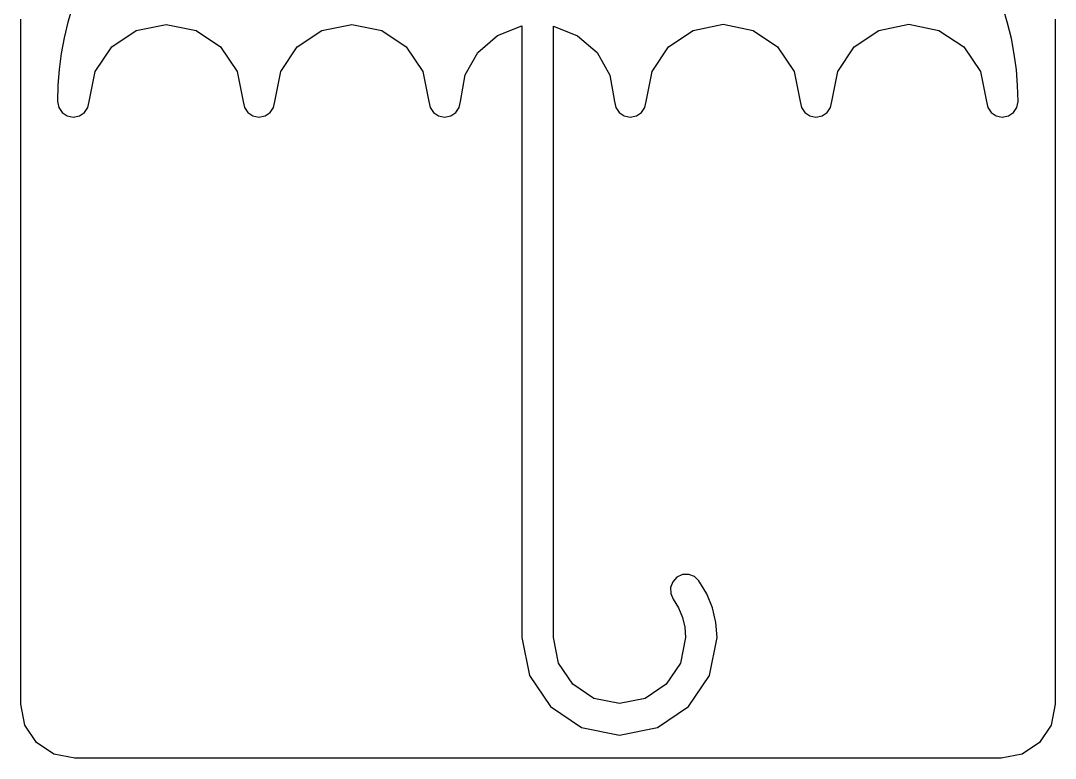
# Model space of a CAD drawing. Extents: x 0.1 to 42, y 0.1 to 59.9.
# Drawn here: x 0.1 to 41.96, y 0.11 to 29.94 of the extents above; entities that cross this region are included whole.
import ezdxf

# ---------------------------------------------------------------- set-up
doc = ezdxf.new("R2010")
doc.units = 0
doc.layers.add('base', color=7, linetype='CONTINUOUS')
doc.layers.add('guardachuva', color=7, linetype='CONTINUOUS')

msp = doc.modelspace()

# ---------------------------------------------------------------- linework, layer by layer
at = {"layer": 'base', "color": 7}
for p, q in [((0.103394, 16.147725), (0.103394, 30.001743)), ((41.957105, 30.001743), (41.957105, 16.147725)), ((0.103394, 2.29371), (0.103394, 16.147725)), ((41.957105, 16.147725), (41.957105, 2.29371)), ((0.274769, 1.440662), (0.103394, 2.29371)), ((41.957105, 2.29371), (41.785729, 1.440662)), ((0.742684, 0.745523), (0.274769, 1.440662)), ((41.785729, 1.440662), (41.317815, 0.745523)), ((1.437823, 0.27761), (0.742684, 0.745523)), ((41.317815, 0.745523), (40.622677, 0.27761)), ((2.29087, 0.106234), (1.437823, 0.27761)), ((11.66056, 0.106234), (2.29087, 0.106234)), ((21.03025, 0.106234), (11.66056, 0.106234)), ((30.399939, 0.106234), (21.03025, 0.106234)), ((39.769629, 0.106234), (30.399939, 0.106234)), ((40.622677, 0.27761), (39.769629, 0.106234))]:
    msp.add_line(p, q, dxfattribs=at)
at = {"layer": 'guardachuva', "color": 7}
for p, q in [((2.197715, 30.491528), (2.013846, 29.870727)), ((40.02747, 29.836823), (39.842629, 30.452762)), ((2.013846, 29.870727), (1.862909, 29.242921)), ((4.774763, 29.543518), (5.986456, 29.78886)), ((5.986456, 29.78886), (7.198542, 29.543518)), ((12.285164, 29.543518), (13.497153, 29.78886)), ((13.497153, 29.78886), (14.709261, 29.543524)), ((19.390667, 29.335625), (20.37691, 29.724564)), ((20.37691, 29.724564), (20.37691, 23.541027)), ((21.654131, 23.537451), (21.654131, 29.719797)), ((21.654131, 29.719797), (22.63453, 29.32831)), ((27.306344, 29.544348), (28.518332, 29.789695)), ((28.518332, 29.789695), (29.730242, 29.54432)), ((34.816589, 29.544348), (36.028198, 29.789695)), ((36.028198, 29.789695), (37.251284, 29.54432)), ((40.179227, 29.214566), (40.02747, 29.836823)), ((3.784058, 28.874886), (4.774763, 29.543518)), ((7.198542, 29.543518), (8.189503, 28.874886)), ((11.294417, 28.874886), (12.285164, 29.543518)), ((14.709261, 29.543524), (15.70007, 28.874937)), ((18.602526, 28.652232), (19.390667, 29.335625)), ((22.63453, 29.32831), (23.417703, 28.6456)), ((26.315597, 28.875693), (27.306344, 29.544348)), ((29.730242, 29.54432), (30.721223, 28.875617)), ((33.825877, 28.875693), (34.816589, 29.544348)), ((37.251284, 29.54432), (38.251285, 28.875617)), ((1.862909, 29.242921), (1.745136, 28.608635)), ((40.297664, 28.586511), (40.179227, 29.214566)), ((1.745136, 28.608635), (1.660758, 27.968391)), ((3.115471, 27.884057), (3.784058, 28.874886)), ((8.189503, 28.874886), (8.858229, 27.884057)), ((10.625905, 27.884057), (11.294417, 28.874886)), ((15.70007, 28.874937), (16.368604, 27.884232)), ((18.080075, 27.742004), (18.602526, 28.652232)), ((23.417703, 28.6456), (23.936702, 27.738227)), ((25.647085, 27.884805), (26.315597, 28.875693)), ((30.721223, 28.875617), (31.390048, 27.884718)), ((33.157241, 27.884805), (33.825877, 28.875693)), ((38.251285, 28.875617), (38.926135, 27.884718)), ((40.382556, 27.953174), (40.297664, 28.586511)), ((1.660758, 27.968391), (1.610009, 27.322715)), ((2.870136, 26.672125), (3.115471, 27.884057)), ((8.858229, 27.884057), (9.103607, 26.672125)), ((10.380624, 26.672125), (10.625905, 27.884057)), ((16.368604, 27.884232), (16.613888, 26.672539)), ((17.890906, 26.672539), (18.080075, 27.742004)), ((23.936702, 27.738227), (24.12458, 26.672751)), ((25.401805, 26.672751), (25.647085, 27.884805)), ((31.390048, 27.884718), (31.635482, 26.672751)), ((32.911877, 26.672751), (33.157241, 27.884805)), ((38.926135, 27.884718), (39.173762, 26.672751)), ((40.433678, 27.315083), (40.382556, 27.953174)), ((1.610009, 27.322715), (1.593118, 26.672125)), ((40.450781, 26.672751), (40.433678, 27.315083)), ((1.593118, 26.672125), (1.643194, 26.423656)), ((1.643194, 26.423656), (1.779838, 26.220803)), ((2.683104, 26.220803), (2.819962, 26.423656)), ((2.819962, 26.423656), (2.870136, 26.672125)), ((9.103607, 26.672125), (9.15369, 26.423656)), ((9.15369, 26.423656), (9.290379, 26.220803)), ((10.193489, 26.220803), (10.330399, 26.423656)), ((10.330399, 26.423656), (10.380624, 26.672125)), ((16.613888, 26.672539), (16.664032, 26.423828)), ((16.664032, 26.423828), (16.800841, 26.220854)), ((17.70403, 26.220854), (17.840771, 26.423828)), ((17.840771, 26.423828), (17.890906, 26.672539)), ((24.12458, 26.672751), (24.174727, 26.424043)), ((24.174727, 26.424043), (24.311559, 26.221066)), ((25.214539, 26.221066), (25.351524, 26.424043)), ((25.351524, 26.424043), (25.401805, 26.672751)), ((31.635482, 26.672751), (31.685526, 26.424043)), ((31.685526, 26.424043), (31.822099, 26.221066)), ((32.724818, 26.221066), (32.861678, 26.424043)), ((32.861678, 26.424043), (32.911877, 26.672751)), ((39.173762, 26.672751), (39.223876, 26.424043)), ((39.223876, 26.424043), (39.360613, 26.221066)), ((40.26349, 26.221066), (40.400497, 26.424043)), ((40.400497, 26.424043), (40.450781, 26.672751)), ((1.779838, 26.220803), (1.982671, 26.084061)), ((1.982671, 26.084061), (2.231316, 26.033927)), ((2.231316, 26.033927), (2.480057, 26.084061)), ((2.480057, 26.084061), (2.683104, 26.220803)), ((9.290379, 26.220803), (9.493335, 26.084061)), ((9.493335, 26.084061), (9.742219, 26.033927)), ((9.742219, 26.033927), (9.990546, 26.084061)), ((9.990546, 26.084061), (10.193489, 26.220803)), ((16.800841, 26.220854), (17.003879, 26.084069)), ((17.003879, 26.084069), (17.252708, 26.033927)), ((17.252708, 26.033927), (17.501178, 26.084069)), ((17.501178, 26.084069), (17.70403, 26.220854)), ((24.311559, 26.221066), (24.514658, 26.084281)), ((24.514658, 26.084281), (24.763607, 26.034139)), ((24.763607, 26.034139), (25.011639, 26.084281)), ((25.011639, 26.084281), (25.214539, 26.221066)), ((31.822099, 26.221066), (32.024859, 26.084281)), ((32.024859, 26.084281), (32.273471, 26.034139)), ((32.273471, 26.034139), (32.521886, 26.084281)), ((32.521886, 26.084281), (32.724818, 26.221066)), ((39.360613, 26.221066), (39.563579, 26.084281)), ((39.563579, 26.084281), (39.812374, 26.034139)), ((39.812374, 26.034139), (40.060527, 26.084281)), ((40.060527, 26.084281), (40.26349, 26.221066)), ((20.37691, 23.541027), (20.37691, 17.357487)), ((21.654131, 17.355108), (21.654131, 23.537451)), ((20.37691, 17.357487), (20.37691, 11.173951)), ((21.654131, 11.172762), (21.654131, 17.355108)), ((20.37691, 11.173951), (20.37691, 4.990414)), ((21.654131, 4.990419), (21.654131, 11.172762)), ((26.882438, 7.538324), (26.651241, 7.434735)), ((27.126934, 7.545098), (26.882438, 7.538324)), ((27.35603, 7.459666), (27.126934, 7.545098)), ((26.47813, 7.249368), (26.392575, 7.02002)), ((26.651241, 7.434735), (26.47813, 7.249368)), ((27.541026, 7.286639), (27.35603, 7.459666)), ((27.859306, 6.760638), (27.541026, 7.286639)), ((26.392575, 7.02002), (26.39938, 6.775269)), ((26.39938, 6.775269), (26.503354, 6.543705)), ((28.089752, 6.197247), (27.859306, 6.760638)), ((26.503354, 6.543705), (26.718203, 6.188187)), ((26.718203, 6.188187), (26.873787, 5.807038)), ((28.229861, 5.604495), (28.089752, 6.197247)), ((26.873787, 5.807038), (26.96839, 5.405904)), ((28.27712, 4.990414), (28.229861, 5.604495)), ((26.96839, 5.405904), (27.000306, 4.990419)), ((20.37691, 4.990414), (20.687865, 3.453996)), ((21.864599, 3.950752), (21.654131, 4.990419)), ((27.000306, 4.990419), (26.789925, 3.950837)), ((27.966289, 3.453996), (28.27712, 4.990414)), ((22.438137, 3.10069), (21.864599, 3.950752)), ((26.789925, 3.950837), (26.216532, 3.100767)), ((20.687865, 3.453996), (21.535315, 2.197833)), ((27.119077, 2.197833), (27.966289, 3.453996)), ((23.287944, 2.527012), (22.438137, 3.10069)), ((26.216532, 3.100767), (25.366757, 2.52704)), ((24.327218, 2.316502), (23.287944, 2.527012)), ((25.366757, 2.52704), (24.327218, 2.316502)), ((21.535315, 2.197833), (22.791142, 1.350122)), ((25.863415, 1.350122), (27.119077, 2.197833)), ((22.791142, 1.350122), (24.327223, 1.039063)), ((24.327223, 1.039063), (25.863415, 1.350122))]:
    msp.add_line(p, q, dxfattribs=at)

doc.saveas('drawing.dxf')
